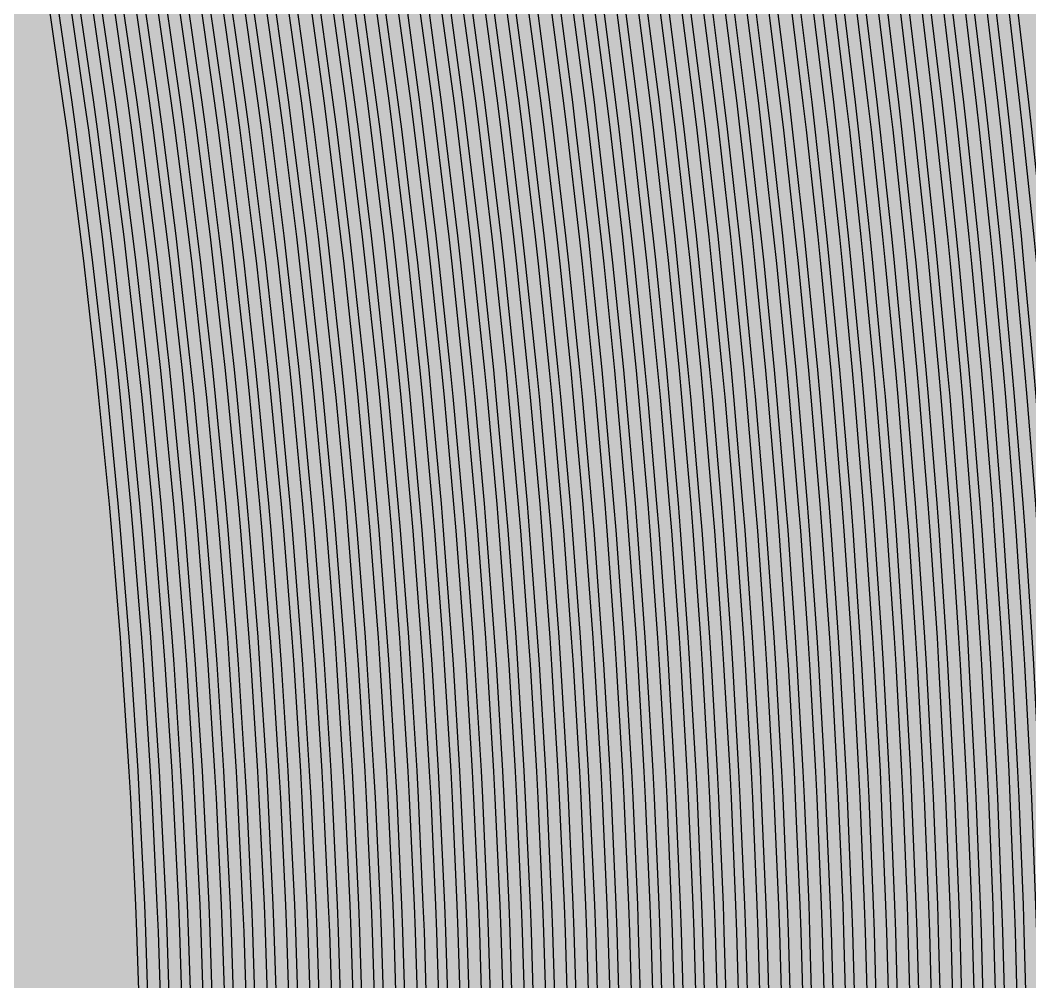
# Model space of a CAD drawing. Header units: metres. Extents: x -7220 to 10980, y -29667 to 1833.
# Drawn here: x 573.1 to 809, y -17628.4 to -17403.7 of the extents above; entities that cross this region are included whole.
import ezdxf

# ---------------------------------------------------------------- set-up
doc = ezdxf.new("R2010")
doc.units = ezdxf.units.M
doc.layers.add('Metal1', color=4, linetype='CONTINUOUS')
doc.layers.add('Polyimide', color=7, linetype='CONTINUOUS')

msp = doc.modelspace()

# ---------------------------------------------------------------- hatches: boundary and pattern name
at = {"layer": 'Polyimide'}
msp.add_hatch(color=7, dxfattribs=at).paths.add_polyline_path([(4099.45, -13861.55), (4142.64, -14152.77), (4214.18, -14438.35), (4313.36, -14715.55), (4439.24, -14981.69), (4590.59, -15234.21), (4765.97, -15470.68), (4963.68, -15688.82), (5181.82, -15886.53), (5418.29, -16061.91), (5670.81, -16213.26), (5936.95, -16339.14), (6214.15, -16438.32), (6499.73, -16509.85), (6790.95, -16553.05), (7085, -16567.5), (9980.38, -16567.5), (10058.79, -16571.35), (10136.45, -16582.87), (10212.6, -16601.95), (10286.52, -16628.4), (10357.49, -16661.96), (10424.83, -16702.32), (10487.89, -16749.09), (10546.06, -16801.81), (10598.78, -16859.98), (10645.55, -16923.04), (10685.91, -16990.38), (10719.48, -17061.35), (10745.93, -17135.27), (10765, -17211.43), (10776.52, -17289.08), (10780.38, -17367.5), (10780.38, -21957.3), (10741.61, -22012.91), (10705.97, -22070.59), (10673.58, -22130.14), (10644.53, -22191.39), (10618.92, -22254.16), (10596.82, -22318.25), (10578.3, -22383.46), (10563.41, -22449.6), (10552.21, -22516.46), (10544.72, -22583.84), (10540.97, -22651.53), (10540.97, -22719.32), (10544.72, -22787.01), (10552.21, -22854.38), (10563.41, -22921.24), (10578.3, -22987.38), (10596.82, -23052.6), (10618.92, -23116.68), (10644.53, -23179.45), (10673.58, -23240.71), (10705.97, -23300.26), (10741.61, -23357.93), (10780.38, -23413.54), (10780.38, -28667.5), (10776.52, -28745.91), (10765, -28823.57), (10745.93, -28899.73), (10719.48, -28973.65), (10685.91, -29044.62), (10645.55, -29111.96), (10598.78, -29175.01), (10546.06, -29233.19), (10487.89, -29285.91), (10424.83, -29332.68), (10357.49, -29373.04), (10286.52, -29406.6), (10212.6, -29433.05), (10136.45, -29452.13), (10058.79, -29463.65), (9980.38, -29467.5), (-6219.63, -29467.5), (-6298.04, -29463.65), (-6375.7, -29452.13), (-6451.85, -29433.05), (-6525.77, -29406.6), (-6596.74, -29373.04), (-6664.08, -29332.68), (-6727.14, -29285.91), (-6785.31, -29233.19), (-6838.03, -29175.01), (-6884.8, -29111.96), (-6925.16, -29044.62), (-6958.73, -28973.65), (-6985.18, -28899.73), (-7004.25, -28823.57), (-7015.77, -28745.91), (-7019.63, -28667.5), (-7019.63, -23426.32), (-6979.36, -23370.07), (-6942.33, -23311.63), (-6908.66, -23251.2), (-6878.45, -23188.96), (-6851.81, -23125.12), (-6828.81, -23059.88), (-6809.53, -22993.44), (-6794.04, -22926.02), (-6782.37, -22857.83), (-6774.57, -22789.09), (-6770.67, -22720.02), (-6770.67, -22650.84), (-6774.57, -22581.77), (-6782.37, -22513.03), (-6794.04, -22444.84), (-6809.53, -22377.42), (-6828.81, -22310.98), (-6851.81, -22245.74), (-6878.45, -22181.89), (-6908.66, -22119.66), (-6942.33, -22059.22), (-6979.36, -22000.79), (-7019.63, -21944.54), (-7019.63, -17367.5), (-7015.77, -17289.08), (-7004.25, -17211.43), (-6985.18, -17135.27), (-6958.73, -17061.35), (-6925.16, -16990.38), (-6884.8, -16923.04), (-6838.03, -16859.98), (-6785.31, -16801.81), (-6727.14, -16749.09), (-6664.08, -16702.32), (-6596.74, -16661.96), (-6525.77, -16628.4), (-6451.85, -16601.95), (-6375.7, -16582.87), (-6298.04, -16571.35), (-6219.63, -16567.5), (-3314, -16567.5), (-3019.95, -16553.05), (-2728.73, -16509.85), (-2443.15, -16438.32), (-2165.95, -16339.14), (-1899.81, -16213.26), (-1647.29, -16061.91), (-1410.82, -15886.53), (-1192.68, -15688.82), (-994.97, -15470.68), (-819.59, -15234.21), (-668.24, -14981.69), (-542.36, -14715.55), (-443.18, -14438.35), (-371.64, -14152.77), (-328.45, -13861.55), (-314, -13567.5), (-314, -13373.48), (-317.45, -13328.11), (-327.72, -13283.78), (-344.58, -13241.52), (-367.63, -13202.3), (-396.35, -13167.01), (-430.08, -13136.47), (-468.03, -13111.38), (-509.35, -13092.32), (-509.35, -13092.32), (-578.18, -13061.27), (-642.2, -13021.24), (-700.26, -12972.96), (-751.3, -12917.31), (-794.39, -12855.3), (-828.74, -12788.06), (-853.73, -12716.8), (-868.91, -12642.84), (-874, -12567.5), (-868.91, -12492.16), (-853.73, -12418.19), (-828.74, -12346.94), (-794.39, -12279.7), (-751.3, -12217.69), (-700.26, -12162.04), (-642.2, -12113.76), (-578.18, -12073.73), (-509.35, -12042.68), (-509.35, -12042.68), (-468.03, -12023.62), (-430.08, -11998.53), (-396.35, -11967.99), (-367.63, -11932.7), (-344.58, -11893.47), (-327.72, -11851.21), (-317.45, -11806.89), (-314, -11761.52), (-314, -11074.31), (-317.45, -11028.94), (-327.72, -10984.62), (-344.58, -10942.36), (-367.63, -10903.13), (-396.35, -10867.84), (-430.08, -10837.3), (-468.03, -10812.21), (-509.35, -10793.16), (-509.35, -10793.16), (-578.18, -10762.1), (-642.2, -10722.07), (-700.26, -10673.8), (-751.3, -10618.15), (-794.39, -10556.13), (-828.74, -10488.89), (-853.73, -10417.64), (-868.91, -10343.67), (-874, -10268.33), (-868.91, -10192.99), (-853.73, -10119.03), (-828.74, -10047.77), (-794.39, -9980.53), (-751.3, -9918.52), (-700.26, -9862.87), (-642.2, -9814.59), (-578.18, -9774.56), (-509.35, -9743.51), (-509.35, -9743.51), (-468.03, -9724.45), (-430.08, -9699.36), (-396.35, -9668.82), (-367.63, -9633.53), (-344.58, -9594.31), (-327.72, -9552.05), (-317.45, -9507.72), (-314, -9462.35), (-314, -8775.14), (-317.45, -8729.78), (-327.72, -8685.45), (-344.58, -8643.19), (-367.63, -8603.96), (-396.35, -8568.68), (-430.08, -8538.14), (-468.03, -8513.05), (-509.35, -8493.99), (-509.35, -8493.99), (-578.18, -8462.94), (-642.2, -8422.91), (-700.26, -8374.63), (-751.3, -8318.98), (-794.39, -8256.97), (-828.74, -8189.73), (-853.73, -8118.47), (-868.91, -8044.5), (-874, -7969.17), (-868.91, -7893.83), (-853.73, -7819.86), (-828.74, -7748.61), (-794.39, -7681.36), (-751.3, -7619.35), (-700.26, -7563.7), (-642.2, -7515.42), (-578.18, -7475.4), (-509.35, -7444.34), (-509.35, -7444.34), (-468.03, -7425.28), (-430.08, -7400.2), (-396.35, -7369.66), (-367.63, -7334.37), (-344.58, -7295.14), (-327.72, -7252.88), (-317.45, -7208.56), (-314, -7163.19), (-314, -6475.98), (-317.45, -6430.61), (-327.72, -6386.29), (-344.58, -6344.02), (-367.63, -6304.8), (-396.35, -6269.51), (-430.08, -6238.97), (-468.03, -6213.88), (-509.35, -6194.82), (-509.35, -6194.82), (-578.18, -6163.77), (-642.2, -6123.74), (-700.26, -6075.46), (-751.3, -6019.81), (-794.39, -5957.8), (-828.74, -5890.56), (-853.73, -5819.31), (-868.91, -5745.34), (-874, -5670), (-868.91, -5594.66), (-853.73, -5520.69), (-828.74, -5449.44), (-794.39, -5382.2), (-751.3, -5320.19), (-700.26, -5264.54), (-642.2, -5216.26), (-578.18, -5176.23), (-509.35, -5145.18), (-509.35, -5145.18), (-468.03, -5126.12), (-430.08, -5101.03), (-396.35, -5070.49), (-367.63, -5035.2), (-344.58, -4995.98), (-327.72, -4953.71), (-317.45, -4909.39), (-314, -4864.02), (-314, 380), (-314, 1532.5), (-269, 1532.5), (-268.78, 1525.63), (-268.1, 1518.79), (-266.98, 1512.02), (-265.42, 1505.32), (-263.43, 1498.75), (-261.01, 1492.32), (-258.17, 1486.06), (-254.93, 1480), (-251.3, 1474.17), (-247.3, 1468.58), (-242.94, 1463.27), (-238.25, 1458.25), (-233.23, 1453.56), (-227.92, 1449.2), (-222.33, 1445.2), (-216.5, 1441.57), (-210.44, 1438.33), (-204.18, 1435.49), (-197.75, 1433.07), (-191.18, 1431.08), (-184.48, 1429.52), (-177.71, 1428.4), (-170.87, 1427.72), (-164, 1427.5), (-157.13, 1427.72), (-150.29, 1428.4), (-143.52, 1429.52), (-136.82, 1431.08), (-130.25, 1433.07), (-123.82, 1435.49), (-117.56, 1438.33), (-111.5, 1441.57), (-105.67, 1445.2), (-100.08, 1449.2), (-94.77, 1453.56), (-89.75, 1458.25), (-85.06, 1463.27), (-80.7, 1468.58), (-76.7, 1474.17), (-73.07, 1480), (-69.83, 1486.06), (-66.99, 1492.32), (-64.57, 1498.75), (-62.58, 1505.32), (-61.02, 1512.02), (-59.9, 1518.79), (-59.22, 1525.63), (-59, 1532.5), (1786, 1532.5), (3835, 1532.5), (3835.21, 1539.04), (3835.86, 1545.55), (3836.92, 1552.01), (3838.41, 1558.38), (3840.31, 1564.64), (3842.61, 1570.77), (3845.31, 1576.73), (3848.4, 1582.5), (3851.85, 1588.06), (3855.66, 1593.38), (3859.82, 1598.43), (3864.29, 1603.21), (3869.07, 1607.68), (3874.12, 1611.84), (3879.44, 1615.65), (3885, 1619.1), (3890.77, 1622.19), (3896.73, 1624.89), (3902.86, 1627.19), (3909.12, 1629.09), (3915.49, 1630.58), (3921.95, 1631.64), (3928.46, 1632.29), (3935, 1632.5), (3941.54, 1632.29), (3948.05, 1631.64), (3954.51, 1630.58), (3960.88, 1629.09), (3967.14, 1627.19), (3973.27, 1624.89), (3979.23, 1622.19), (3985, 1619.1), (3990.56, 1615.65), (3995.88, 1611.84), (4000.93, 1607.68), (4005.71, 1603.21), (4010.18, 1598.43), (4014.34, 1593.38), (4018.15, 1588.06), (4021.6, 1582.5), (4024.69, 1576.73), (4027.39, 1570.77), (4029.69, 1564.64), (4031.59, 1558.38), (4033.08, 1552.01), (4034.14, 1545.55), (4034.79, 1539.04), (4035, 1532.5), (4085, 1532.5), (4085, 380), (4085, 330), (4085, -4864.02), (4088.45, -4909.39), (4098.72, -4953.71), (4115.58, -4995.98), (4138.63, -5035.2), (4167.35, -5070.49), (4201.08, -5101.03), (4239.03, -5126.12), (4280.35, -5145.18), (4280.35, -5145.18), (4349.18, -5176.23), (4413.2, -5216.26), (4471.26, -5264.54), (4522.3, -5320.19), (4565.39, -5382.2), (4599.74, -5449.44), (4624.73, -5520.69), (4639.91, -5594.66), (4645, -5670), (4639.91, -5745.34), (4624.73, -5819.31), (4599.74, -5890.56), (4565.39, -5957.8), (4522.3, -6019.81), (4471.26, -6075.46), (4413.2, -6123.74), (4349.18, -6163.77), (4280.35, -6194.82), (4239.03, -6213.88), (4201.08, -6238.97), (4167.35, -6269.51), (4138.63, -6304.8), (4115.58, -6344.02), (4098.72, -6386.29), (4088.45, -6430.61), (4085, -6475.98), (4085, -13567.5), (4099.45, -13861.55)])

# ---------------------------------------------------------------- linework, layer by layer
at = {"layer": 'Metal1'}
for points in [[(601.87, -18191.69), (601.87, -17704.19), (601.77, -17679.2), (601.72, -17672.95), (601.32, -17647.97), (601.17, -17641.73), (600.36, -17616.75), (600.11, -17610.5), (598.91, -17585.53), (598.55, -17579.28), (596.94, -17554.31), (596.49, -17548.05), (594.47, -17523.09), (593.92, -17516.83), (591.5, -17491.86), (590.84, -17485.61), (588.02, -17460.64), (587.26, -17454.38), (584.03, -17429.42), (583.16, -17423.16), (579.53, -17398.2)], [(581.5, -17397.9), (585.15, -17422.87), (586.01, -17429.16), (589.24, -17454.13), (590, -17460.41), (592.83, -17485.39), (593.49, -17491.66), (595.91, -17516.65), (596.47, -17522.92), (598.48, -17547.9), (598.94, -17554.17), (600.55, -17579.16), (600.9, -17585.42), (602.11, -17610.42), (602.36, -17616.68), (603.17, -17641.67), (603.32, -17647.93), (603.72, -17672.93), (603.77, -17679.18), (603.87, -17704.18), (603.87, -18191.69)], [(606.88, -18191.69), (606.88, -17704.19), (606.77, -17679.2), (606.72, -17672.95), (606.32, -17647.97), (606.17, -17641.73), (605.37, -17616.75), (605.12, -17610.5), (603.92, -17585.53), (603.56, -17579.28), (601.96, -17554.31), (601.51, -17548.05), (599.5, -17523.09), (598.94, -17516.83), (596.53, -17491.86), (595.88, -17485.6), (593.06, -17460.64), (592.31, -17454.38), (589.09, -17429.42), (588.23, -17423.15), (584.6, -17398.2)], [(586.58, -17397.9), (590.21, -17422.87), (591.07, -17429.16), (594.29, -17454.13), (595.05, -17460.41), (597.87, -17485.39), (598.52, -17491.66), (600.94, -17516.65), (601.49, -17522.92), (603.5, -17547.9), (603.95, -17554.17), (605.56, -17579.16), (605.91, -17585.43), (607.12, -17610.42), (607.37, -17616.68), (608.17, -17641.67), (608.32, -17647.93), (608.72, -17672.93), (608.77, -17679.18), (608.88, -17704.18), (608.88, -18191.69)], [(611.87, -18191.69), (611.87, -17704.19), (611.77, -17679.2), (611.72, -17672.95), (611.32, -17647.97), (611.17, -17641.73), (610.37, -17616.75), (610.12, -17610.5), (608.92, -17585.53), (608.57, -17579.28), (606.97, -17554.31), (606.52, -17548.05), (604.52, -17523.09), (603.97, -17516.83), (601.57, -17491.86), (600.92, -17485.6), (598.11, -17460.64), (597.35, -17454.38), (594.14, -17429.42), (593.29, -17423.15), (589.67, -17398.2)], [(591.65, -17397.9), (595.27, -17422.88), (596.13, -17429.16), (599.34, -17454.13), (600.1, -17460.41), (602.9, -17485.39), (603.56, -17491.66), (605.96, -17516.65), (606.52, -17522.92), (608.52, -17547.9), (608.97, -17554.17), (610.57, -17579.16), (610.92, -17585.43), (612.12, -17610.42), (612.37, -17616.68), (613.17, -17641.67), (613.32, -17647.93), (613.72, -17672.93), (613.77, -17679.18), (613.87, -17704.18), (613.87, -18191.69)], [(616.88, -18191.69), (616.88, -17704.19), (616.78, -17679.2), (616.73, -17672.95), (616.33, -17647.97), (616.18, -17641.73), (615.38, -17616.75), (615.13, -17610.5), (613.93, -17585.53), (613.59, -17579.28), (611.99, -17554.31), (611.54, -17548.05), (609.55, -17523.09), (609, -17516.83), (606.6, -17491.86), (605.95, -17485.6), (603.15, -17460.64), (602.4, -17454.38), (599.2, -17429.42), (598.35, -17423.15), (594.74, -17398.2)], [(596.72, -17397.9), (600.33, -17422.88), (601.19, -17429.16), (604.39, -17454.13), (605.14, -17460.41), (607.94, -17485.39), (608.59, -17491.66), (610.99, -17516.65), (611.54, -17522.92), (613.54, -17547.9), (613.99, -17554.17), (615.58, -17579.16), (615.93, -17585.43), (617.13, -17610.42), (617.38, -17616.68), (618.18, -17641.67), (618.33, -17647.93), (618.72, -17672.93), (618.78, -17679.18), (618.88, -17704.18), (618.88, -18191.69)], [(621.87, -18191.69), (621.87, -17704.19), (621.78, -17679.2), (621.73, -17672.95), (621.33, -17647.97), (621.18, -17641.73), (620.38, -17616.75), (620.14, -17610.5), (618.94, -17585.53), (618.6, -17579.28), (617.01, -17554.31), (616.56, -17548.05), (614.57, -17523.08), (614.02, -17516.83), (611.64, -17491.86), (610.99, -17485.6), (608.2, -17460.64), (607.45, -17454.38), (604.26, -17429.42), (603.41, -17423.15), (599.82, -17398.2)], [(601.8, -17397.9), (605.39, -17422.88), (606.24, -17429.16), (609.44, -17454.13), (610.19, -17460.41), (612.98, -17485.39), (613.63, -17491.66), (616.01, -17516.65), (616.56, -17522.92), (618.55, -17547.9), (619, -17554.17), (620.59, -17579.16), (620.94, -17585.43), (622.13, -17610.42), (622.38, -17616.68), (623.18, -17641.67), (623.33, -17647.93), (623.73, -17672.93), (623.78, -17679.18), (623.87, -17704.18), (623.87, -18191.69)], [(626.88, -18191.69), (626.88, -17704.19), (626.78, -17679.2), (626.73, -17672.95), (626.33, -17647.97), (626.18, -17641.73), (625.39, -17616.75), (625.14, -17610.5), (623.95, -17585.53), (623.61, -17579.28), (622.02, -17554.31), (621.58, -17548.05), (619.6, -17523.08), (619.05, -17516.83), (616.67, -17491.86), (616.02, -17485.6), (613.25, -17460.64), (612.5, -17454.38), (609.32, -17429.42), (608.47, -17423.15), (604.89, -17398.2)], [(606.87, -17397.9), (610.45, -17422.88), (611.3, -17429.16), (614.48, -17454.13), (615.23, -17460.41), (618.01, -17485.39), (618.66, -17491.66), (621.04, -17516.65), (621.59, -17522.92), (623.57, -17547.9), (624.02, -17554.17), (625.6, -17579.16), (625.95, -17585.43), (627.14, -17610.42), (627.39, -17616.68), (628.18, -17641.67), (628.33, -17647.93), (628.73, -17672.93), (628.78, -17679.18), (628.88, -17704.18), (628.88, -18191.69)], [(631.87, -18191.69), (631.87, -17704.19), (631.78, -17679.2), (631.73, -17672.95), (631.33, -17647.97), (631.18, -17641.73), (630.39, -17616.75), (630.15, -17610.5), (628.96, -17585.53), (628.62, -17579.28), (627.04, -17554.31), (626.59, -17548.05), (624.62, -17523.08), (624.08, -17516.83), (621.7, -17491.86), (621.06, -17485.6), (618.29, -17460.64), (617.55, -17454.38), (614.38, -17429.42), (613.53, -17423.15), (609.96, -17398.2)], [(611.94, -17397.9), (615.51, -17422.88), (616.36, -17429.16), (619.53, -17454.13), (620.28, -17460.41), (623.05, -17485.39), (623.69, -17491.67), (626.07, -17516.65), (626.61, -17522.92), (628.59, -17547.9), (629.03, -17554.17), (630.61, -17579.16), (630.96, -17585.43), (632.15, -17610.42), (632.39, -17616.68), (633.18, -17641.67), (633.33, -17647.93), (633.73, -17672.93), (633.78, -17679.18), (633.87, -17704.18), (633.87, -18191.69)], [(636.88, -18191.69), (636.88, -17704.19), (636.78, -17679.2), (636.73, -17672.95), (636.33, -17647.97), (636.19, -17641.73), (635.4, -17616.75), (635.15, -17610.5), (633.97, -17585.53), (633.63, -17579.28), (632.06, -17554.31), (631.61, -17548.05), (629.64, -17523.08), (629.1, -17516.83), (626.74, -17491.86), (626.1, -17485.6), (623.34, -17460.64), (622.59, -17454.38), (619.44, -17429.42), (618.59, -17423.15), (615.04, -17398.2)], [(617.02, -17397.91), (620.57, -17422.88), (621.42, -17429.16), (624.58, -17454.13), (625.32, -17460.41), (628.08, -17485.39), (628.73, -17491.67), (631.09, -17516.65), (631.64, -17522.92), (633.61, -17547.9), (634.05, -17554.17), (635.63, -17579.16), (635.97, -17585.43), (637.15, -17610.42), (637.4, -17616.68), (638.19, -17641.67), (638.33, -17647.93), (638.73, -17672.93), (638.78, -17679.18), (638.88, -17704.18), (638.88, -18191.69)], [(641.87, -18191.69), (641.87, -17704.19), (641.78, -17679.2), (641.73, -17672.95), (641.34, -17647.97), (641.19, -17641.73), (640.4, -17616.75), (640.16, -17610.5), (638.98, -17585.53), (638.64, -17579.28), (637.07, -17554.31), (636.63, -17548.05), (634.67, -17523.08), (634.13, -17516.83), (631.77, -17491.86), (631.13, -17485.6), (628.38, -17460.64), (627.64, -17454.38), (624.49, -17429.42), (623.66, -17423.15), (620.11, -17398.19)], [(622.09, -17397.91), (625.64, -17422.88), (626.48, -17429.16), (629.63, -17454.13), (630.37, -17460.41), (633.12, -17485.39), (633.76, -17491.67), (636.12, -17516.65), (636.66, -17522.92), (638.62, -17547.9), (639.07, -17554.17), (640.64, -17579.16), (640.98, -17585.43), (642.16, -17610.42), (642.4, -17616.68), (643.19, -17641.67), (643.33, -17647.93), (643.73, -17672.93), (643.78, -17679.18), (643.87, -17704.18), (643.87, -18191.69)], [(646.88, -18191.69), (646.88, -17704.19), (646.78, -17679.2), (646.73, -17672.95), (646.34, -17647.97), (646.19, -17641.73), (645.41, -17616.75), (645.16, -17610.5), (643.99, -17585.53), (643.65, -17579.28), (642.09, -17554.31), (641.65, -17548.05), (639.69, -17523.08), (639.15, -17516.83), (636.81, -17491.86), (636.17, -17485.6), (633.43, -17460.64), (632.69, -17454.38), (629.55, -17429.42), (628.72, -17423.15), (625.18, -17398.19)], [(627.16, -17397.91), (630.7, -17422.88), (631.54, -17429.16), (634.67, -17454.13), (635.41, -17460.41), (638.16, -17485.39), (638.8, -17491.67), (641.15, -17516.65), (641.69, -17522.92), (643.64, -17547.9), (644.08, -17554.17), (645.65, -17579.16), (645.99, -17585.43), (647.16, -17610.42), (647.41, -17616.68), (648.19, -17641.67), (648.34, -17647.93), (648.73, -17672.93), (648.78, -17679.18), (648.88, -17704.18), (648.88, -18191.69)], [(651.87, -18191.69), (651.87, -17704.19), (651.78, -17679.2), (651.73, -17672.95), (651.34, -17647.97), (651.19, -17641.73), (650.41, -17616.75), (650.17, -17610.5), (649, -17585.53), (648.66, -17579.28), (647.1, -17554.3), (646.66, -17548.05), (644.72, -17523.08), (644.18, -17516.83), (641.84, -17491.86), (641.2, -17485.6), (638.47, -17460.64), (637.74, -17454.38), (634.61, -17429.42), (633.78, -17423.15), (630.26, -17398.19)], [(632.24, -17397.91), (635.76, -17422.88), (636.6, -17429.16), (639.72, -17454.14), (640.46, -17460.41), (643.19, -17485.39), (643.83, -17491.67), (646.17, -17516.65), (646.71, -17522.92), (648.66, -17547.9), (649.1, -17554.17), (650.66, -17579.16), (651, -17585.43), (652.17, -17610.42), (652.41, -17616.68), (653.19, -17641.67), (653.34, -17647.93), (653.73, -17672.93), (653.78, -17679.18), (653.87, -17704.18), (653.87, -18191.69)], [(656.88, -18191.69), (656.88, -17704.19), (656.78, -17679.2), (656.73, -17672.95), (656.34, -17647.97), (656.2, -17641.73), (655.42, -17616.75), (655.18, -17610.5), (654.02, -17585.53), (653.68, -17579.28), (652.13, -17554.3), (651.69, -17548.05), (649.75, -17523.08), (649.22, -17516.83), (646.89, -17491.86), (646.25, -17485.6), (643.53, -17460.64), (642.8, -17454.38), (639.69, -17429.41), (638.86, -17423.15), (635.36, -17398.19)], [(637.34, -17397.91), (640.84, -17422.88), (641.68, -17429.16), (644.79, -17454.14), (645.52, -17460.41), (648.24, -17485.39), (648.88, -17491.67), (651.21, -17516.65), (651.74, -17522.92), (653.68, -17547.9), (654.12, -17554.17), (655.67, -17579.16), (656.01, -17585.43), (657.18, -17610.42), (657.42, -17616.68), (658.2, -17641.67), (658.34, -17647.93), (658.73, -17672.93), (658.78, -17679.18), (658.88, -17704.18), (658.88, -18191.69)], [(661.87, -18191.69), (661.87, -17704.19), (661.78, -17679.2), (661.73, -17672.95), (661.35, -17647.97), (661.21, -17641.73), (660.45, -17616.75), (660.21, -17610.5), (659.07, -17585.53), (658.73, -17579.28), (657.21, -17554.3), (656.78, -17548.05), (654.87, -17523.08), (654.35, -17516.83), (652.06, -17491.86), (651.44, -17485.6), (648.77, -17460.63), (648.05, -17454.37), (644.99, -17429.41), (644.18, -17423.15), (640.73, -17398.19)], [(642.71, -17397.91), (646.16, -17422.88), (646.98, -17429.16), (650.03, -17454.14), (650.75, -17460.41), (653.43, -17485.39), (654.05, -17491.67), (656.34, -17516.65), (656.87, -17522.92), (658.77, -17547.91), (659.2, -17554.17), (660.73, -17579.16), (661.06, -17585.43), (662.21, -17610.42), (662.45, -17616.68), (663.21, -17641.67), (663.35, -17647.93), (663.73, -17672.93), (663.78, -17679.18), (663.87, -17704.18), (663.87, -18191.69)], [(666.87, -18191.69), (666.87, -17704.19), (666.78, -17679.2), (666.73, -17672.95), (666.35, -17647.97), (666.21, -17641.73), (665.45, -17616.75), (665.21, -17610.5), (664.08, -17585.53), (663.74, -17579.28), (662.22, -17554.3), (661.8, -17548.05), (659.9, -17523.08), (659.37, -17516.82), (657.09, -17491.86), (656.48, -17485.6), (653.81, -17460.63), (653.1, -17454.37), (650.05, -17429.41), (649.24, -17423.15), (645.81, -17398.19)], [(647.79, -17397.91), (651.22, -17422.88), (652.03, -17429.16), (655.08, -17454.14), (655.8, -17460.41), (658.46, -17485.39), (659.09, -17491.67), (661.37, -17516.65), (661.89, -17522.92), (663.79, -17547.91), (664.22, -17554.17), (665.74, -17579.16), (666.07, -17585.43), (667.21, -17610.42), (667.45, -17616.68), (668.21, -17641.67), (668.35, -17647.93), (668.73, -17672.93), (668.78, -17679.18), (668.87, -17704.18), (668.87, -18191.69)], [(671.87, -18191.69), (671.87, -17704.19), (671.78, -17679.2), (671.73, -17672.95), (671.35, -17647.97), (671.21, -17641.73), (670.46, -17616.75), (670.22, -17610.5), (669.09, -17585.53), (668.75, -17579.28), (667.24, -17554.3), (666.81, -17548.05), (664.92, -17523.08), (664.4, -17516.82), (662.13, -17491.86), (661.51, -17485.6), (658.86, -17460.63), (658.14, -17454.37), (655.11, -17429.41), (654.3, -17423.15), (650.88, -17398.19)], [(652.86, -17397.91), (656.28, -17422.88), (657.09, -17429.16), (660.13, -17454.14), (660.85, -17460.41), (663.5, -17485.39), (664.12, -17491.67), (666.39, -17516.65), (666.92, -17522.92), (668.81, -17547.91), (669.24, -17554.17), (670.75, -17579.16), (671.08, -17585.43), (672.22, -17610.42), (672.46, -17616.68), (673.21, -17641.67), (673.35, -17647.93), (673.73, -17672.93), (673.78, -17679.18), (673.87, -17704.18), (673.87, -18191.69)], [(676.87, -18191.69), (676.87, -17704.19), (676.78, -17679.2), (676.73, -17672.95), (676.36, -17647.97), (676.21, -17641.73), (675.46, -17616.75), (675.23, -17610.5), (674.1, -17585.53), (673.76, -17579.28), (672.26, -17554.3), (671.83, -17548.05), (669.95, -17523.08), (669.43, -17516.82), (667.16, -17491.86), (666.55, -17485.6), (663.9, -17460.63), (663.19, -17454.37), (660.17, -17429.41), (659.36, -17423.15), (655.95, -17398.19)], [(657.93, -17397.91), (661.34, -17422.88), (662.15, -17429.16), (665.18, -17454.14), (665.89, -17460.41), (668.54, -17485.4), (669.15, -17491.67), (671.42, -17516.65), (671.94, -17522.92), (673.83, -17547.91), (674.25, -17554.17), (675.76, -17579.16), (676.09, -17585.43), (677.22, -17610.42), (677.46, -17616.68), (678.21, -17641.67), (678.36, -17647.93), (678.73, -17672.93), (678.78, -17679.18), (678.87, -17704.18), (678.87, -18191.69)], [(681.87, -18191.69), (681.87, -17704.19), (681.78, -17679.2), (681.73, -17672.95), (681.36, -17647.97), (681.22, -17641.73), (680.47, -17616.75), (680.23, -17610.5), (679.1, -17585.52), (678.78, -17579.28), (677.27, -17554.3), (676.85, -17548.05), (674.97, -17523.08), (674.45, -17516.82), (672.2, -17491.86), (671.58, -17485.6), (668.95, -17460.63), (668.24, -17454.37), (665.23, -17429.41), (664.42, -17423.15), (661.03, -17398.19)], [(663.01, -17397.91), (666.4, -17422.88), (667.21, -17429.16), (670.23, -17454.14), (670.94, -17460.42), (673.57, -17485.4), (674.19, -17491.67), (676.45, -17516.65), (676.96, -17522.92), (678.85, -17547.91), (679.27, -17554.17), (680.77, -17579.16), (681.1, -17585.43), (682.23, -17610.42), (682.46, -17616.68), (683.22, -17641.68), (683.36, -17647.93), (683.73, -17672.93), (683.78, -17679.18), (683.87, -17704.18), (683.87, -18191.69)], [(686.87, -18191.69), (686.87, -17704.19), (686.78, -17679.2), (686.73, -17672.95), (686.36, -17647.97), (686.22, -17641.73), (685.47, -17616.75), (685.24, -17610.5), (684.11, -17585.52), (683.79, -17579.28), (682.29, -17554.3), (681.87, -17548.05), (680, -17523.08), (679.48, -17516.82), (677.23, -17491.86), (676.62, -17485.6), (673.99, -17460.63), (673.29, -17454.37), (670.28, -17429.41), (669.48, -17423.15), (666.1, -17398.19)], [(668.08, -17397.91), (671.47, -17422.88), (672.27, -17429.16), (675.27, -17454.14), (675.98, -17460.42), (678.61, -17485.4), (679.22, -17491.67), (681.47, -17516.65), (681.99, -17522.92), (683.86, -17547.91), (684.29, -17554.17), (685.78, -17579.16), (686.11, -17585.43), (687.24, -17610.42), (687.47, -17616.68), (688.22, -17641.68), (688.36, -17647.93), (688.73, -17672.93), (688.78, -17679.18), (688.87, -17704.18), (688.87, -18191.69)], [(691.87, -18191.69), (691.87, -17704.19), (691.78, -17679.2), (691.73, -17672.95), (691.36, -17647.97), (691.22, -17641.73), (690.48, -17616.75), (690.24, -17610.5), (689.12, -17585.52), (688.8, -17579.28), (687.31, -17554.3), (686.89, -17548.05), (685.02, -17523.08), (684.51, -17516.82), (682.26, -17491.85), (681.66, -17485.6), (679.04, -17460.63), (678.34, -17454.37), (675.34, -17429.41), (674.54, -17423.15), (671.17, -17398.18)], [(673.15, -17397.91), (676.53, -17422.88), (677.33, -17429.16), (680.32, -17454.14), (681.03, -17460.42), (683.65, -17485.4), (684.26, -17491.67), (686.5, -17516.65), (687.01, -17522.92), (688.88, -17547.91), (689.3, -17554.17), (690.79, -17579.16), (691.12, -17585.43), (692.24, -17610.42), (692.47, -17616.68), (693.22, -17641.68), (693.36, -17647.93), (693.73, -17672.93), (693.78, -17679.18), (693.87, -17704.18), (693.87, -18191.69)], [(696.87, -18191.69), (696.87, -17704.19), (696.78, -17679.2), (696.74, -17672.95), (696.36, -17647.97), (696.22, -17641.73), (695.48, -17616.75), (695.25, -17610.5), (694.13, -17585.52), (693.81, -17579.28), (692.32, -17554.3), (691.9, -17548.05), (690.04, -17523.08), (689.53, -17516.82), (687.3, -17491.85), (686.69, -17485.6), (684.08, -17460.63), (683.38, -17454.37), (680.4, -17429.41), (679.6, -17423.14), (676.24, -17398.18)], [(678.23, -17397.91), (681.59, -17422.89), (682.39, -17429.16), (685.37, -17454.14), (686.07, -17460.42), (688.68, -17485.4), (689.29, -17491.67), (691.52, -17516.65), (692.04, -17522.92), (693.9, -17547.91), (694.32, -17554.17), (695.81, -17579.16), (696.13, -17585.43), (697.25, -17610.42), (697.48, -17616.68), (698.22, -17641.68), (698.36, -17647.93), (698.74, -17672.93), (698.78, -17679.18), (698.87, -17704.18), (698.87, -18191.69)], [(701.87, -18191.69), (701.87, -17704.19), (701.78, -17679.2), (701.74, -17672.95), (701.37, -17647.97), (701.23, -17641.73), (700.49, -17616.75), (700.25, -17610.5), (699.14, -17585.52), (698.82, -17579.27), (697.34, -17554.3), (696.92, -17548.05), (695.07, -17523.08), (694.56, -17516.82), (692.33, -17491.85), (691.73, -17485.6), (689.13, -17460.63), (688.43, -17454.37), (685.46, -17429.41), (684.67, -17423.14), (681.32, -17398.18)], [(683.3, -17397.91), (686.65, -17422.89), (687.44, -17429.16), (690.42, -17454.14), (691.12, -17460.42), (693.72, -17485.4), (694.32, -17491.67), (696.55, -17516.65), (697.06, -17522.92), (698.92, -17547.91), (699.33, -17554.17), (700.82, -17579.16), (701.14, -17585.43), (702.25, -17610.42), (702.48, -17616.68), (703.23, -17641.68), (703.36, -17647.93), (703.74, -17672.93), (703.78, -17679.18), (703.87, -17704.18), (703.87, -18191.69)], [(706.87, -18191.69), (706.87, -17704.19), (706.78, -17679.2), (706.74, -17672.95), (706.37, -17647.97), (706.23, -17641.73), (705.49, -17616.75), (705.26, -17610.5), (704.15, -17585.52), (703.83, -17579.27), (702.35, -17554.3), (701.94, -17548.05), (700.09, -17523.08), (699.58, -17516.82), (697.37, -17491.85), (696.76, -17485.6), (694.18, -17460.63), (693.48, -17454.37), (690.52, -17429.41), (689.73, -17423.14), (686.39, -17398.18)], [(688.37, -17397.91), (691.71, -17422.89), (692.5, -17429.16), (695.47, -17454.14), (696.16, -17460.42), (698.75, -17485.4), (699.36, -17491.67), (701.58, -17516.65), (702.09, -17522.92), (703.93, -17547.91), (704.35, -17554.17), (705.83, -17579.16), (706.15, -17585.43), (707.26, -17610.42), (707.49, -17616.68), (708.23, -17641.68), (708.37, -17647.93), (708.74, -17672.93), (708.78, -17679.18), (708.87, -17704.18), (708.87, -18191.69)], [(711.87, -18191.69), (711.87, -17704.19), (711.78, -17679.2), (711.74, -17672.95), (711.37, -17647.97), (711.23, -17641.73), (710.5, -17616.75), (710.27, -17610.5), (709.17, -17585.52), (708.85, -17579.27), (707.38, -17554.3), (706.96, -17548.05), (705.13, -17523.08), (704.62, -17516.82), (702.41, -17491.85), (701.81, -17485.6), (699.24, -17460.63), (698.55, -17454.37), (695.6, -17429.41), (694.81, -17423.14), (691.49, -17398.18)], [(693.47, -17397.91), (696.8, -17422.89), (697.58, -17429.16), (700.53, -17454.14), (701.23, -17460.42), (703.8, -17485.4), (704.4, -17491.67), (706.61, -17516.65), (707.12, -17522.92), (708.96, -17547.91), (709.37, -17554.18), (710.84, -17579.16), (711.16, -17585.43), (712.27, -17610.42), (712.5, -17616.68), (713.23, -17641.68), (713.37, -17647.93), (713.74, -17672.93), (713.78, -17679.18), (713.87, -17704.18), (713.87, -18191.69)], [(716.87, -18191.69), (716.87, -17704.19), (716.78, -17679.2), (716.74, -17672.95), (716.38, -17647.97), (716.24, -17641.73), (715.52, -17616.75), (715.3, -17610.5), (714.22, -17585.52), (713.9, -17579.27), (712.46, -17554.3), (712.05, -17548.05), (710.25, -17523.07), (709.75, -17516.82), (707.59, -17491.85), (707, -17485.59), (704.47, -17460.63), (703.79, -17454.37), (700.9, -17429.4), (700.13, -17423.14), (696.87, -17398.18)], [(698.85, -17397.91), (702.11, -17422.89), (702.88, -17429.17), (705.78, -17454.14), (706.46, -17460.42), (708.99, -17485.4), (709.58, -17491.67), (711.75, -17516.65), (712.24, -17522.92), (714.05, -17547.91), (714.46, -17554.18), (715.9, -17579.17), (716.21, -17585.43), (717.3, -17610.42), (717.52, -17616.68), (718.24, -17641.68), (718.38, -17647.93), (718.74, -17672.93), (718.78, -17679.19), (718.87, -17704.18), (718.87, -18191.69)], [(721.87, -18191.69), (721.87, -17704.19), (721.78, -17679.2), (721.74, -17672.95), (721.38, -17647.97), (721.25, -17641.73), (720.53, -17616.75), (720.3, -17610.5), (719.23, -17585.52), (718.91, -17579.27), (717.48, -17554.3), (717.07, -17548.05), (715.27, -17523.07), (714.78, -17516.82), (712.62, -17491.85), (712.04, -17485.59), (709.52, -17460.63), (708.84, -17454.37), (705.96, -17429.4), (705.19, -17423.14), (701.94, -17398.18)], [(703.92, -17397.91), (707.17, -17422.89), (707.94, -17429.17), (710.83, -17454.14), (711.5, -17460.42), (714.03, -17485.4), (714.61, -17491.67), (716.77, -17516.66), (717.27, -17522.92), (719.07, -17547.91), (719.47, -17554.18), (720.91, -17579.17), (721.22, -17585.43), (722.3, -17610.42), (722.53, -17616.68), (723.25, -17641.68), (723.38, -17647.93), (723.74, -17672.93), (723.78, -17679.19), (723.87, -17704.18), (723.87, -18191.69)], [(726.87, -18191.69), (726.87, -17704.19), (726.79, -17679.2), (726.74, -17672.95), (726.38, -17647.97), (726.25, -17641.73), (725.53, -17616.75), (725.31, -17610.5), (724.24, -17585.52), (723.92, -17579.27), (722.49, -17554.3), (722.09, -17548.05), (720.3, -17523.07), (719.8, -17516.82), (717.66, -17491.85), (717.07, -17485.59), (714.56, -17460.63), (713.89, -17454.37), (711.01, -17429.4), (710.25, -17423.14), (707.01, -17398.18)], [(709, -17397.91), (712.23, -17422.89), (713, -17429.17), (715.87, -17454.15), (716.55, -17460.42), (719.06, -17485.4), (719.65, -17491.67), (721.8, -17516.66), (722.29, -17522.92), (724.08, -17547.91), (724.49, -17554.18), (725.92, -17579.17), (726.23, -17585.43), (727.31, -17610.42), (727.53, -17616.68), (728.25, -17641.68), (728.38, -17647.93), (728.74, -17672.93), (728.79, -17679.19), (728.87, -17704.18), (728.87, -18191.69)], [(731.88, -18191.69), (731.88, -17704.19), (731.79, -17679.2), (731.74, -17672.95), (731.38, -17647.97), (731.25, -17641.73), (730.54, -17616.75), (730.31, -17610.5), (729.25, -17585.52), (728.93, -17579.27), (727.51, -17554.3), (727.11, -17548.05), (725.32, -17523.07), (724.83, -17516.82), (722.69, -17491.85), (722.11, -17485.59), (719.61, -17460.63), (718.93, -17454.37), (716.07, -17429.4), (715.31, -17423.14), (712.09, -17398.18)], [(714.07, -17397.91), (717.29, -17422.89), (718.06, -17429.17), (720.92, -17454.15), (721.6, -17460.42), (724.1, -17485.4), (724.68, -17491.67), (726.82, -17516.66), (727.32, -17522.92), (729.1, -17547.91), (729.5, -17554.18), (730.93, -17579.17), (731.24, -17585.43), (732.31, -17610.42), (732.54, -17616.68), (733.25, -17641.68), (733.38, -17647.93), (733.74, -17672.93), (733.79, -17679.19), (733.88, -17704.18), (733.88, -18191.69)], [(736.87, -18191.69), (736.87, -17704.19), (736.79, -17679.2), (736.74, -17672.95), (736.39, -17647.97), (736.25, -17641.73), (735.54, -17616.75), (735.32, -17610.5), (734.26, -17585.52), (733.94, -17579.27), (732.52, -17554.3), (732.12, -17548.05), (730.35, -17523.07), (729.86, -17516.82), (727.72, -17491.85), (727.14, -17485.59), (724.65, -17460.62), (723.98, -17454.37), (721.13, -17429.4), (720.37, -17423.14), (717.16, -17398.18)], [(719.14, -17397.91), (722.36, -17422.89), (723.12, -17429.17), (725.97, -17454.15), (726.64, -17460.42), (729.13, -17485.4), (729.72, -17491.67), (731.85, -17516.66), (732.34, -17522.92), (734.12, -17547.91), (734.52, -17554.18), (735.94, -17579.17), (736.25, -17585.43), (737.32, -17610.42), (737.54, -17616.68), (738.25, -17641.68), (738.39, -17647.93), (738.74, -17672.93), (738.79, -17679.19), (738.87, -17704.18), (738.87, -18191.69)], [(741.88, -18191.69), (741.88, -17704.19), (741.79, -17679.2), (741.74, -17672.95), (741.39, -17647.97), (741.26, -17641.73), (740.55, -17616.75), (740.33, -17610.5), (739.27, -17585.52), (738.96, -17579.27), (737.54, -17554.3), (737.14, -17548.05), (735.37, -17523.07), (734.88, -17516.82), (732.76, -17491.85), (732.18, -17485.59), (729.7, -17460.62), (729.03, -17454.37), (726.19, -17429.4), (725.43, -17423.14), (722.23, -17398.18)], [(724.22, -17397.91), (727.42, -17422.89), (728.18, -17429.17), (731.02, -17454.15), (731.69, -17460.42), (734.17, -17485.4), (734.75, -17491.67), (736.88, -17516.66), (737.37, -17522.92), (739.14, -17547.91), (739.54, -17554.18), (740.95, -17579.17), (741.26, -17585.43), (742.33, -17610.42), (742.55, -17616.68), (743.25, -17641.68), (743.39, -17647.93), (743.74, -17672.93), (743.79, -17679.19), (743.88, -17704.18), (743.88, -18191.69)], [(746.87, -18191.69), (746.87, -17704.19), (746.79, -17679.2), (746.74, -17672.95), (746.39, -17647.97), (746.26, -17641.73), (745.55, -17616.75), (745.33, -17610.5), (744.27, -17585.52), (743.97, -17579.27), (742.56, -17554.3), (742.16, -17548.05), (740.4, -17523.07), (739.91, -17516.82), (737.79, -17491.85), (737.22, -17485.59), (734.74, -17460.62), (734.08, -17454.36), (731.25, -17429.4), (730.49, -17423.14), (727.31, -17398.17)], [(729.29, -17397.91), (732.48, -17422.89), (733.23, -17429.17), (736.07, -17454.15), (736.73, -17460.42), (739.21, -17485.4), (739.78, -17491.67), (741.9, -17516.66), (742.39, -17522.92), (744.15, -17547.91), (744.55, -17554.18), (745.96, -17579.17), (746.27, -17585.43), (747.33, -17610.42), (747.55, -17616.68), (748.26, -17641.68), (748.39, -17647.93), (748.74, -17672.93), (748.79, -17679.19), (748.87, -17704.18), (748.87, -18191.69)], [(751.88, -18191.69), (751.88, -17704.19), (751.79, -17679.2), (751.74, -17672.95), (751.39, -17647.97), (751.26, -17641.73), (750.56, -17616.75), (750.34, -17610.5), (749.28, -17585.52), (748.98, -17579.27), (747.57, -17554.3), (747.18, -17548.05), (745.42, -17523.07), (744.94, -17516.82), (742.82, -17491.85), (742.25, -17485.59), (739.79, -17460.62), (739.13, -17454.36), (736.31, -17429.4), (735.55, -17423.14), (732.38, -17398.17)], [(734.36, -17397.91), (737.54, -17422.89), (738.29, -17429.17), (741.11, -17454.15), (741.78, -17460.42), (744.24, -17485.4), (744.82, -17491.67), (746.93, -17516.66), (747.41, -17522.92), (749.17, -17547.91), (749.57, -17554.18), (750.97, -17579.17), (751.28, -17585.43), (752.34, -17610.42), (752.56, -17616.68), (753.26, -17641.68), (753.39, -17647.93), (753.74, -17672.93), (753.79, -17679.19), (753.88, -17704.18), (753.88, -18191.69)], [(756.87, -18191.69), (756.87, -17704.19), (756.79, -17679.2), (756.74, -17672.95), (756.39, -17647.97), (756.26, -17641.73), (755.56, -17616.74), (755.34, -17610.5), (754.29, -17585.52), (753.99, -17579.27), (752.59, -17554.3), (752.19, -17548.04), (750.44, -17523.07), (749.96, -17516.82), (747.86, -17491.85), (747.29, -17485.59), (744.83, -17460.62), (744.17, -17454.36), (741.36, -17429.4), (740.62, -17423.14), (737.45, -17398.17)], [(739.44, -17397.92), (742.6, -17422.89), (743.35, -17429.17), (746.16, -17454.15), (746.82, -17460.42), (749.28, -17485.4), (749.85, -17491.67), (751.95, -17516.66), (752.44, -17522.92), (754.19, -17547.91), (754.58, -17554.18), (755.99, -17579.17), (756.29, -17585.43), (757.34, -17610.42), (757.56, -17616.68), (758.26, -17641.68), (758.39, -17647.93), (758.74, -17672.93), (758.79, -17679.19), (758.87, -17704.18), (758.87, -18191.69)], [(761.88, -18191.69), (761.88, -17704.19), (761.79, -17679.2), (761.74, -17672.95), (761.4, -17647.97), (761.26, -17641.73), (760.57, -17616.74), (760.35, -17610.5), (759.3, -17585.52), (759, -17579.27), (757.6, -17554.3), (757.21, -17548.04), (755.47, -17523.07), (754.99, -17516.82), (752.89, -17491.85), (752.32, -17485.59), (749.88, -17460.62), (749.22, -17454.36), (746.42, -17429.4), (745.68, -17423.14), (742.53, -17398.17)], [(744.51, -17397.92), (747.66, -17422.89), (748.41, -17429.17), (751.21, -17454.15), (751.87, -17460.42), (754.32, -17485.4), (754.89, -17491.67), (756.98, -17516.66), (757.46, -17522.92), (759.21, -17547.91), (759.6, -17554.18), (761, -17579.17), (761.3, -17585.43), (762.35, -17610.42), (762.57, -17616.68), (763.26, -17641.68), (763.39, -17647.93), (763.74, -17672.93), (763.79, -17679.19), (763.88, -17704.18), (763.88, -18191.69)], [(766.87, -18191.69), (766.87, -17704.19), (766.79, -17679.2), (766.74, -17672.95), (766.4, -17647.97), (766.27, -17641.73), (765.57, -17616.74), (765.36, -17610.5), (764.32, -17585.52), (764.01, -17579.27), (762.63, -17554.3), (762.24, -17548.04), (760.5, -17523.07), (760.02, -17516.82), (757.94, -17491.85), (757.37, -17485.59), (754.94, -17460.62), (754.29, -17454.36), (751.5, -17429.4), (750.76, -17423.14), (747.63, -17398.17)], [(749.61, -17397.92), (752.75, -17422.89), (753.49, -17429.17), (756.28, -17454.15), (756.93, -17460.42), (759.37, -17485.4), (759.93, -17491.67), (762.02, -17516.66), (762.5, -17522.93), (764.23, -17547.91), (764.62, -17554.18), (766.01, -17579.17), (766.32, -17585.43), (767.36, -17610.42), (767.57, -17616.68), (768.27, -17641.68), (768.4, -17647.93), (768.74, -17672.93), (768.79, -17679.19), (768.87, -17704.18), (768.87, -18191.69)], [(771.88, -18191.69), (771.88, -17704.19), (771.79, -17679.2), (771.75, -17672.95), (771.41, -17647.97), (771.28, -17641.73), (770.6, -17616.74), (770.39, -17610.5), (769.37, -17585.52), (769.07, -17579.27), (767.71, -17554.29), (767.33, -17548.04), (765.63, -17523.07), (765.16, -17516.82), (763.11, -17491.84), (762.56, -17485.59), (760.17, -17460.62), (759.53, -17454.36), (756.8, -17429.39), (756.08, -17423.13), (753, -17398.17)], [(754.99, -17397.92), (758.06, -17422.9), (758.79, -17429.17), (761.52, -17454.15), (762.16, -17460.42), (764.55, -17485.4), (765.11, -17491.67), (767.15, -17516.66), (767.62, -17522.93), (769.32, -17547.91), (769.71, -17554.18), (771.07, -17579.17), (771.37, -17585.43), (772.39, -17610.42), (772.6, -17616.68), (773.28, -17641.68), (773.41, -17647.93), (773.75, -17672.93), (773.79, -17679.19), (773.88, -17704.18), (773.88, -18191.69)], [(776.87, -18191.69), (776.87, -17704.19), (776.79, -17679.2), (776.75, -17672.95), (776.41, -17647.97), (776.28, -17641.73), (775.6, -17616.74), (775.39, -17610.5), (774.38, -17585.52), (774.08, -17579.27), (772.73, -17554.29), (772.34, -17548.04), (770.65, -17523.07), (770.18, -17516.82), (768.15, -17491.84), (767.6, -17485.59), (765.22, -17460.62), (764.58, -17454.36), (761.86, -17429.39), (761.14, -17423.13), (758.07, -17398.17)], [(760.06, -17397.92), (763.12, -17422.9), (763.85, -17429.17), (766.57, -17454.15), (767.21, -17460.42), (769.59, -17485.41), (770.14, -17491.67), (772.18, -17516.66), (772.64, -17522.93), (774.34, -17547.91), (774.72, -17554.18), (776.08, -17579.17), (776.38, -17585.43), (777.39, -17610.42), (777.6, -17616.68), (778.28, -17641.68), (778.41, -17647.94), (778.75, -17672.93), (778.79, -17679.19), (778.87, -17704.18), (778.87, -18191.69)], [(781.88, -18191.69), (781.88, -17704.19), (781.79, -17679.2), (781.75, -17672.95), (781.41, -17647.97), (781.28, -17641.73), (780.61, -17616.74), (780.4, -17610.5), (779.39, -17585.52), (779.09, -17579.27), (777.74, -17554.29), (777.36, -17548.04), (775.67, -17523.07), (775.21, -17516.82), (773.18, -17491.84), (772.63, -17485.59), (770.26, -17460.62), (769.63, -17454.36), (766.92, -17429.39), (766.2, -17423.13), (763.15, -17398.17)], [(765.13, -17397.92), (768.18, -17422.9), (768.91, -17429.17), (771.62, -17454.15), (772.25, -17460.42), (774.62, -17485.41), (775.17, -17491.67), (777.2, -17516.66), (777.67, -17522.93), (779.36, -17547.91), (779.74, -17554.18), (781.09, -17579.17), (781.38, -17585.43), (782.4, -17610.42), (782.61, -17616.68), (783.28, -17641.68), (783.41, -17647.94), (783.75, -17672.93), (783.79, -17679.19), (783.88, -17704.18), (783.88, -18191.69)], [(786.87, -18191.69), (786.87, -17704.19), (786.79, -17679.2), (786.75, -17672.95), (786.41, -17647.97), (786.29, -17641.73), (785.61, -17616.74), (785.4, -17610.5), (784.4, -17585.52), (784.1, -17579.27), (782.76, -17554.29), (782.38, -17548.04), (780.7, -17523.07), (780.23, -17516.81), (778.22, -17491.84), (777.67, -17485.59), (775.31, -17460.62), (774.68, -17454.36), (771.98, -17429.39), (771.26, -17423.13), (768.22, -17398.17)], [(770.21, -17397.92), (773.25, -17422.9), (773.97, -17429.17), (776.67, -17454.15), (777.3, -17460.42), (779.66, -17485.41), (780.21, -17491.67), (782.23, -17516.66), (782.69, -17522.93), (784.38, -17547.91), (784.75, -17554.18), (786.1, -17579.17), (786.39, -17585.43), (787.4, -17610.42), (787.61, -17616.68), (788.29, -17641.68), (788.41, -17647.94), (788.75, -17672.93), (788.79, -17679.19), (788.87, -17704.18), (788.87, -18191.69)], [(791.87, -18191.69), (791.87, -17704.19), (791.79, -17679.2), (791.75, -17672.95), (791.41, -17647.97), (791.29, -17641.73), (790.62, -17616.74), (790.41, -17610.5), (789.41, -17585.52), (789.11, -17579.27), (787.77, -17554.29), (787.4, -17548.04), (785.72, -17523.07), (785.26, -17516.81), (783.25, -17491.84), (782.7, -17485.59), (780.36, -17460.62), (779.72, -17454.36), (777.04, -17429.39), (776.32, -17423.13), (773.29, -17398.17)], [(775.28, -17397.92), (778.31, -17422.9), (779.02, -17429.17), (781.71, -17454.15), (782.35, -17460.42), (784.7, -17485.41), (785.24, -17491.67), (787.25, -17516.66), (787.72, -17522.93), (789.39, -17547.91), (789.77, -17554.18), (791.11, -17579.17), (791.4, -17585.43), (792.41, -17610.42), (792.62, -17616.68), (793.29, -17641.68), (793.41, -17647.94), (793.75, -17672.93), (793.79, -17679.19), (793.87, -17704.18), (793.87, -18191.69)], [(796.87, -18191.69), (796.87, -17704.19), (796.79, -17679.2), (796.75, -17672.95), (796.42, -17647.97), (796.29, -17641.73), (795.62, -17616.74), (795.42, -17610.5), (794.42, -17585.52), (794.12, -17579.27), (792.79, -17554.29), (792.41, -17548.04), (790.75, -17523.07), (790.29, -17516.81), (788.28, -17491.84), (787.74, -17485.59), (785.4, -17460.62), (784.77, -17454.36), (782.1, -17429.39), (781.38, -17423.13), (778.37, -17398.17)], [(780.35, -17397.92), (783.37, -17422.9), (784.08, -17429.17), (786.76, -17454.15), (787.39, -17460.42), (789.73, -17485.41), (790.28, -17491.67), (792.28, -17516.66), (792.74, -17522.93), (794.41, -17547.92), (794.79, -17554.18), (796.12, -17579.17), (796.41, -17585.43), (797.41, -17610.42), (797.62, -17616.68), (798.29, -17641.68), (798.42, -17647.94), (798.75, -17672.93), (798.79, -17679.19), (798.87, -17704.18), (798.87, -18191.69)], [(801.87, -18191.69), (801.87, -17704.19), (801.79, -17679.2), (801.75, -17672.95), (801.42, -17647.97), (801.29, -17641.72), (800.63, -17616.74), (800.42, -17610.5), (799.43, -17585.52), (799.13, -17579.27), (797.81, -17554.29), (797.43, -17548.04), (795.77, -17523.07), (795.31, -17516.81), (793.32, -17491.84), (792.78, -17485.59), (790.45, -17460.62), (789.82, -17454.36), (787.15, -17429.39), (786.44, -17423.13), (783.44, -17398.16)], [(785.43, -17397.92), (788.43, -17422.9), (789.14, -17429.17), (791.81, -17454.15), (792.44, -17460.42), (794.77, -17485.41), (795.31, -17491.68), (797.31, -17516.66), (797.77, -17522.93), (799.43, -17547.92), (799.8, -17554.18), (801.13, -17579.17), (801.42, -17585.43), (802.42, -17610.42), (802.63, -17616.68), (803.29, -17641.68), (803.42, -17647.94), (803.75, -17672.93), (803.79, -17679.19), (803.87, -17704.18), (803.87, -18191.69)], [(806.87, -18191.69), (806.87, -17704.19), (806.79, -17679.2), (806.75, -17672.95), (806.42, -17647.97), (806.3, -17641.72), (805.63, -17616.74), (805.43, -17610.5), (804.44, -17585.52), (804.15, -17579.27), (802.82, -17554.29), (802.45, -17548.04), (800.79, -17523.07), (800.34, -17516.81), (798.35, -17491.84), (797.81, -17485.59), (795.49, -17460.62), (794.87, -17454.36), (792.21, -17429.39), (791.5, -17423.13), (788.51, -17398.16)], [(790.5, -17397.92), (793.49, -17422.9), (794.2, -17429.17), (796.86, -17454.15), (797.48, -17460.42), (799.8, -17485.41), (800.34, -17491.68), (802.33, -17516.66), (802.79, -17522.93), (804.45, -17547.92), (804.82, -17554.18), (806.14, -17579.17), (806.43, -17585.43), (807.43, -17610.42), (807.63, -17616.68), (808.3, -17641.68), (808.42, -17647.94), (808.75, -17672.93), (808.79, -17679.19), (808.87, -17704.18), (808.87, -18191.69)], [(811.87, -18191.69), (811.87, -17704.18), (811.79, -17679.2), (811.75, -17672.95), (811.42, -17647.97), (811.3, -17641.72), (810.64, -17616.74), (810.43, -17610.5), (809.45, -17585.52), (809.16, -17579.27), (807.84, -17554.29), (807.47, -17548.04), (805.82, -17523.07), (805.37, -17516.81), (803.39, -17491.84), (802.85, -17485.59), (800.54, -17460.61), (799.92, -17454.36), (797.27, -17429.39), (796.57, -17423.13), (793.59, -17398.16)], [(795.57, -17397.92), (798.55, -17422.9), (799.26, -17429.17), (801.91, -17454.15), (802.53, -17460.42), (804.84, -17485.41), (805.38, -17491.68), (807.36, -17516.66), (807.81, -17522.93), (809.46, -17547.92), (809.84, -17554.18), (811.15, -17579.17), (811.44, -17585.43), (812.43, -17610.42), (812.64, -17616.68), (813.3, -17641.68), (813.42, -17647.94), (813.75, -17672.93), (813.79, -17679.19), (813.87, -17704.18), (813.87, -18191.69)], [(816.87, -18191.69), (816.87, -17704.18), (816.79, -17679.2), (816.75, -17672.95), (816.42, -17647.97), (816.3, -17641.72), (815.64, -17616.74), (815.44, -17610.5), (814.45, -17585.52), (814.17, -17579.27), (812.85, -17554.29), (812.49, -17548.04), (810.84, -17523.07), (810.39, -17516.81), (808.42, -17491.84), (807.88, -17485.59), (805.58, -17460.61), (804.96, -17454.36), (802.33, -17429.39), (801.63, -17423.13), (798.66, -17398.16)], [(800.65, -17397.92), (803.61, -17422.9), (804.32, -17429.17), (806.95, -17454.15), (807.57, -17460.42), (809.88, -17485.41), (810.41, -17491.68), (812.39, -17516.66), (812.84, -17522.93), (814.48, -17547.92), (814.85, -17554.18), (816.17, -17579.17), (816.45, -17585.43), (817.44, -17610.42), (817.64, -17616.68), (818.3, -17641.68), (818.42, -17647.94), (818.75, -17672.93), (818.79, -17679.19), (818.87, -17704.18), (818.87, -18191.69)], [(821.87, -18191.69), (821.87, -17704.18), (821.79, -17679.2), (821.75, -17672.95), (821.43, -17647.97), (821.3, -17641.72), (820.65, -17616.74), (820.45, -17610.5), (819.47, -17585.52), (819.18, -17579.27), (817.88, -17554.29), (817.51, -17548.04), (815.88, -17523.06), (815.43, -17516.81), (813.47, -17491.84), (812.93, -17485.58), (810.64, -17460.61), (810.03, -17454.36), (807.41, -17429.39), (806.71, -17423.13), (803.76, -17398.16)], [(805.75, -17397.92), (808.7, -17422.9), (809.4, -17429.17), (812.02, -17454.15), (812.64, -17460.42), (814.93, -17485.41), (815.46, -17491.68), (817.42, -17516.66), (817.87, -17522.93), (819.51, -17547.92), (819.87, -17554.18), (821.18, -17579.17), (821.47, -17585.43), (822.45, -17610.42), (822.65, -17616.68), (823.3, -17641.68), (823.43, -17647.94), (823.75, -17672.93), (823.79, -17679.19), (823.87, -17704.18), (823.87, -18191.69)]]:
    msp.add_lwpolyline(points, dxfattribs=at)

doc.saveas('drawing.dxf')
